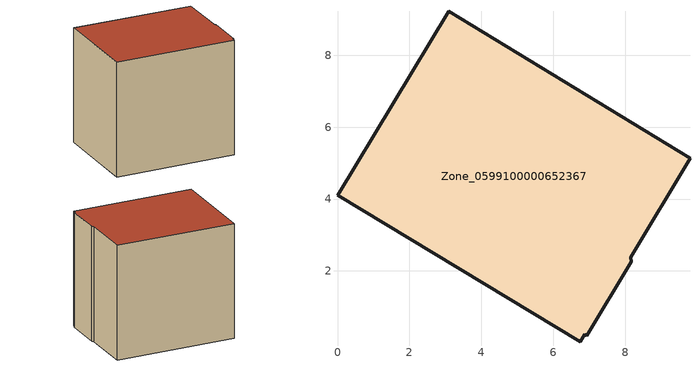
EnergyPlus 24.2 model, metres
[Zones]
Zone_0599100000652367
 floor ground (C_G): 8.18,2.26 6.93,0.2 6.88,0.24 6.75,0.04 0,4.1 3.1,9.22 9.81,5.14 8.16,2.39 z0
 wall outside (C_F): 0,4.1 6.75,0.04 6.88,0.24 6.93,0.2 8.18,2.26 8.16,2.39 9.81,5.14 3.1,9.22 0,4.1 z0:7.49
 roof outside (C_R): 6.93,0.2 8.18,2.26 8.16,2.39 9.81,5.14 3.1,9.22 0,4.1 6.75,0.04 6.88,0.24 z7.49
[BUILDING]
Pand.0599100000652367: North Axis=0; Terrain=City; Loads Convergence Tolerance Value=0.04; Temperature Convergence Tolerance Value=0.4; Solar Distribution=FullExterior; Maximum Number of Warmup Days=25; Minimum Number of Warmup Days=1
[Site:Location]
Rotterdam.The.Hague.AP_ZH_NLD Design_Conditions: Latitude=51.96; Longitude=4.45; Time Zone=1; Elevation=-4.5
[SITE:GROUNDTEMPERATURE:BUILDINGSURFACE]
18, 18, 18, 18, 18, 18, 18, 18, 18, 18, 18, 18
[MATERIAL] Thermal Absorptance=0.9; Solar Absorptance=0.7; Visible Absorptance=0.7
Name | Roughness | Thickness | Conductivity | Density | Specific Heat
G.TC.1946-1964 | MediumSmooth | 0.15 | 1 | 540 | 1210
F.TC.1946-1964 | Rough | 0.3 | 0.857143 | 1920 | 840
R.TC.1946-1964 | MediumRough | 0.2 | 0.235294 | 1500 | 1000
[CONSTRUCTION]
C_G: G.TC.1946-1964
C_F: F.TC.1946-1964
C_R: R.TC.1946-1964
[ZONE]
Zone_0599100000652367: Type=1; Multiplier=1; Ceiling Height=Autocalculate; Volume=Autocalculate; Floor Area=autocalculate; Part of Total Floor Area=Yes
[ZONEINFILTRATION:DESIGNFLOWRATE]
Infil_Zone_0599100000652367: Zone or ZoneList or Space or SpaceList=Zone_0599100000652367; Schedule=AlwaysOn; Design Flow Rate Calculation Method=Flow/Area; Flow Rate per Floor Area=0.003; Constant Term Coefficient=1; Temperature Term Coefficient=0; Velocity Term Coefficient=0; Velocity Squared Term Coefficient=0
[HVACTEMPLATE:ZONE:IDEALLOADSAIRSYSTEM]
Zone_0599100000652367: Maximum Heating Supply Air Temperature=50; Minimum Cooling Supply Air Temperature=13; Maximum Heating Supply Air Humidity Ratio=0.0156; Minimum Cooling Supply Air Humidity Ratio=0.0077; Heating Limit=NoLimit; Cooling Limit=NoLimit; Dehumidification Control Type=ConstantSensibleHeatRatio; Cooling Sensible Heat Ratio=0.7; Dehumidification Setpoint=60; Humidification Control Type=None; Humidification Setpoint=30; Outdoor Air Method=None; Outdoor Air Flow Rate per Person=0.00944; Outdoor Air Flow Rate per Zone Floor Area=0; Outdoor Air Flow Rate per Zone=0; Demand Controlled Ventilation Type=None; Outdoor Air Economizer Type=NoEconomizer; Heat Recovery Type=None; Sensible Heat Recovery Effectiveness=0.7; Latent Heat Recovery Effectiveness=0.65
[ZONECONTROL:THERMOSTAT]
ThermostatControl_Zone_0599100000652367: Zone or ZoneList=Zone_0599100000652367; Control Type Schedule=DualSetpointControlType; Control 1=Thermostat_Zone_0599100000652367; Temperature Difference Between Cutout And Setpoint=0
[THERMOSTATSETPOINT:DUALSETPOINT]
Thermostat_Zone_0599100000652367: Heating Setpoint Temperature Schedule=HeatingSetpoint_Zone_0599100000652367; Cooling Setpoint Temperature Schedule=CoolingSetpoint_Zone_0599100000652367
[SCHEDULE:COMPACT]
HeatingSetpoint_Zone_0599100000652367: Through: 12/31, For: AllDays, Until: 24:00, 21
CoolingSetpoint_Zone_0599100000652367: Through: 12/31, For: AllDays, Until: 24:00, 24
DualSetpointControlType: Through: 12/31, For: AllDays, Until: 24:00, 4
AlwaysOn: Through: 12/31, For: AllDays, Until: 24:00, 1
